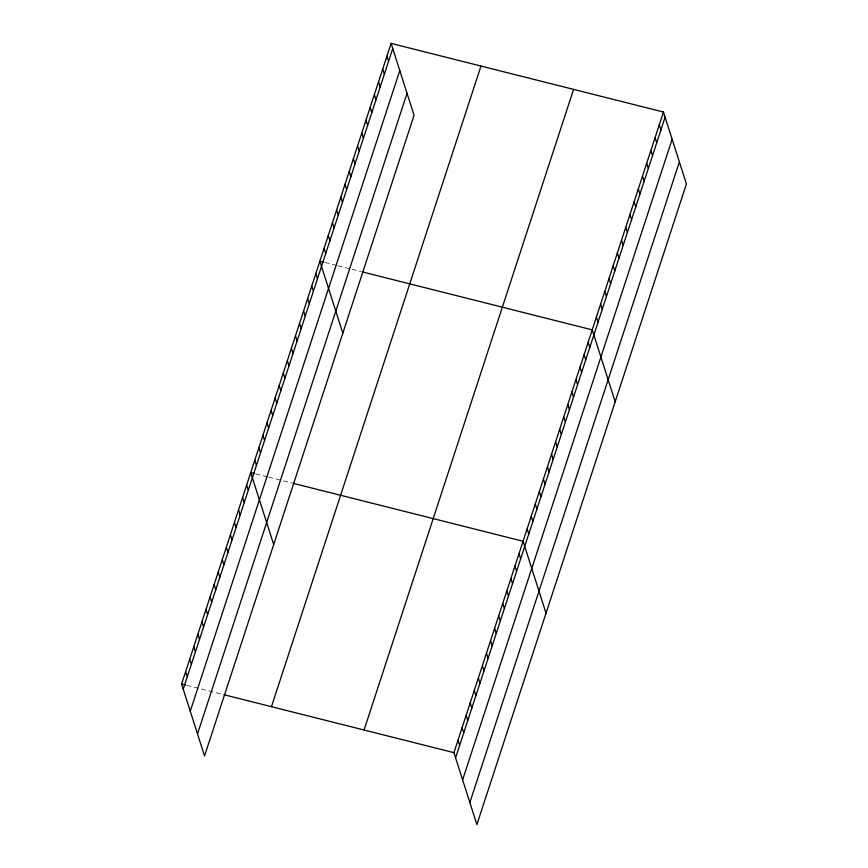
<?xml version="1.0" encoding="UTF-8"?>
<svg xmlns="http://www.w3.org/2000/svg" width="868" height="868" viewBox="0 0 868 868"><rect width="100%" height="100%" fill="white"/><g stroke="black" fill="none" stroke-linecap="round" stroke-linejoin="round"><path stroke-width="0.65" stroke-dasharray="4.34 3.25" d="M325.012 262.505L336.567 265.424M337.847 265.749L350.694 268.982M351.974 269.308L360.958 271.565M255.865 473.917L267.42 476.825M268.711 477.15L291.822 482.977M186.728 685.329L222.675 694.389"/><path stroke-width="1.3" d="M391.11 43.4L414.069 115.335L204.544 755.963L181.586 684.027L391.11 43.4L663.456 112.037L686.414 183.973L476.89 824.6L453.931 752.664L663.456 112.037M183.235 689.181L392.759 48.554M190.266 711.217L399.79 70.59M197.513 733.927L407.038 93.288M271.467 706.682L480.981 66.055M364.061 730.021L573.585 89.393M455.57 757.818L665.094 117.191M462.611 779.855L672.136 139.227M469.848 802.564L679.373 161.936M323.731 262.19L319.88 261.214L342.827 333.149M362.249 271.89L592.215 329.851L615.173 401.786M254.584 473.592L250.733 472.626L273.691 544.551M293.102 483.302L523.078 541.263L546.026 613.188M181.586 684.027L185.437 685.004M223.955 694.715L453.931 752.664M659.268 124.851L660.906 130.005M655.069 137.665L656.718 142.808M650.881 150.479L652.53 155.622M646.693 163.292L648.331 168.435M642.504 176.106L644.143 181.249M638.316 188.909L639.955 194.063M634.117 201.723L635.767 206.877M629.929 214.537L631.578 219.691M625.741 227.351L627.38 232.505M621.553 240.165L623.191 245.318M617.354 252.979L619.003 258.122M613.166 265.792L614.815 270.935M608.978 278.606L610.627 283.749M604.79 291.42L606.428 296.563M600.602 304.223L602.24 309.377M596.403 317.037L598.052 322.191M588.146 342.285L589.795 347.439M584.077 354.73L585.726 359.873M580.019 367.164L581.658 372.307M575.951 379.598L577.589 384.741M571.882 392.032L573.52 397.186M567.813 404.466L569.451 409.62M563.744 416.9L565.394 422.054M559.676 429.334L561.325 434.488M555.607 441.779L557.256 446.922M551.549 454.214L553.187 459.356M547.48 466.648L549.119 471.791M543.411 479.082L545.05 484.236M539.343 491.516L540.981 496.67M535.274 503.95L536.923 509.104M386.922 56.214L388.571 61.357M531.205 516.395L532.854 521.538M382.734 69.028L384.372 74.171M527.136 528.829L528.786 533.972M378.546 81.842L380.184 86.984M374.347 94.655L375.996 99.798M519.01 553.697L520.648 558.851M370.159 107.458L371.808 112.612M514.941 566.131L516.579 571.285M365.971 120.272L367.609 125.426M510.872 578.565L512.511 583.719M361.782 133.086L363.421 138.24M506.803 591L508.453 596.153M357.594 145.9L359.233 151.054M502.735 603.444L504.384 608.587M353.395 158.714L355.045 163.868M498.666 615.879L500.315 621.021M349.207 171.528L350.856 176.671M494.608 628.313L496.246 633.456M345.019 184.341L346.657 189.484M490.539 640.747L492.178 645.9M486.471 653.181L488.109 658.335M340.831 197.155L342.469 202.298M482.402 665.615L484.04 670.769M336.632 209.969L338.281 215.112M478.333 678.06L479.982 683.203M332.444 222.772L334.093 227.926M474.264 690.494L475.914 695.637M328.256 235.586L329.894 240.74M470.196 702.928L471.845 708.071M324.068 248.4L325.706 253.554M466.138 715.362L467.776 720.516M462.069 727.796L463.707 732.95M315.811 273.648L317.449 278.802M458 740.23L459.639 745.384M311.742 286.082L313.381 291.236M307.673 298.527L309.312 303.67M303.605 310.961L305.254 316.104M299.536 323.395L301.185 328.538M295.467 335.829L297.116 340.983M291.409 348.263L293.048 353.417M287.341 360.697L288.979 365.851M283.272 373.131L284.91 378.285M279.203 385.576L280.841 390.719M275.134 398.011L276.784 403.153M271.066 410.445L272.715 415.588M266.997 422.879L268.646 428.032M262.939 435.313L264.577 440.467M258.87 447.747L260.508 452.901M254.801 460.192L256.44 465.335M246.664 485.06L248.313 490.203M242.595 497.494L244.244 502.648M238.526 509.928L240.176 515.082M234.468 522.362L236.107 527.516M230.4 534.796L232.038 539.95M226.331 547.241L227.969 552.384M222.262 559.676L223.901 564.818M218.194 572.11L219.843 577.253M214.125 584.544L215.774 589.697M210.056 596.978L211.705 602.132M205.998 609.412L207.636 614.566M201.929 621.857L203.568 627M197.861 634.291L199.499 639.434M193.792 646.725L195.43 651.868M189.723 659.159L191.372 664.313M185.654 671.593L187.304 676.747"/></g></svg>
